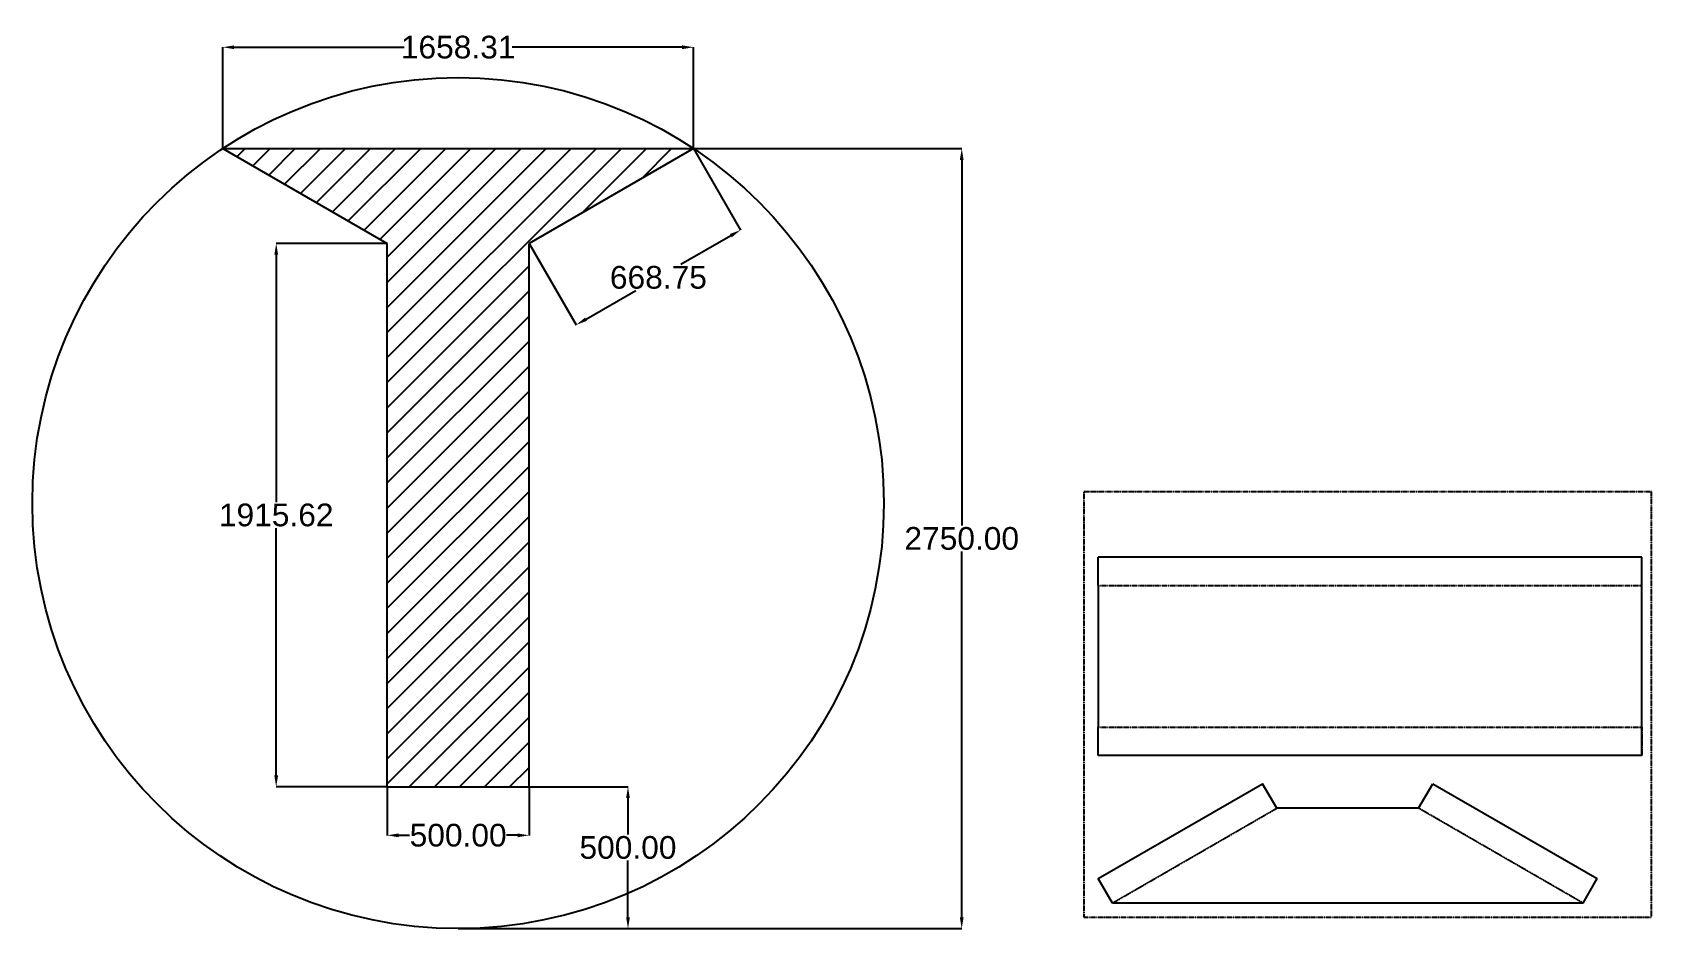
# Model space of a CAD drawing. Header units: millimetres. Extents: x 2690 to 8395, y 1401 to 4560.
import ezdxf

# ---------------------------------------------------------------- set-up
doc = ezdxf.new("R2010")
doc.units = ezdxf.units.MM
doc.header["$MEASUREMENT"] = 0
doc.linetypes.add('CENTER2', pattern=[1.125, 0.75, -0.125, 0.125, -0.125])
doc.layers.add('centerline', color=125, linetype='CENTER2')
doc.styles.get("Standard").update_dxf_attribs({"font": 'arial.ttf'})
doc.dimstyles.new('Dims', dxfattribs={"dimtxt": 80, "dimasz": 40, "dimexe": 0.18, "dimexo": 0.0625, "dimgap": 5, "dimtad": 0, "dimtih": 1, "dimtoh": 1, "dimzin": 0, "dimdsep": 46, "dimtxsty": 'Standard', "dimcen": 10, "dimclrd": 256, "dimclrt": 256, "dimadec": 0, "dimazin": 0, "dimtfac": 1, "dimtofl": 0, "dimtmove": 0, "dimatfit": 3, "dimfxl": 1, "dimtolj": 1, "dimtzin": 0, "dimlwd": -1, "dimarcsym": 0})

# ---------------------------------------------------------------- blocks, each defined once
blk = doc.blocks.new('*D19')
at = {"color": 0, "lineweight": -2, "transparency": 16777216}
for p, q in [((3360.8, 4151), (3360.8, 4508)), ((5019.1, 4151), (5019.1, 4508))]:
    blk.add_line(p, q, dxfattribs=at)
at = {"transparency": 16777216}
for p, q in [((3400.8, 4507.8), (3999.3, 4507.8)), ((4979.1, 4507.8), (4380.6, 4507.8))]:
    blk.add_line(p, q, dxfattribs=at)
for points in [[(3400.8, 4514.5), (3400.8, 4501.1), (3360.8, 4507.8)], [(4979.1, 4514.5), (4979.1, 4501.1), (5019.1, 4507.8)]]:
    blk.add_solid(points, dxfattribs=at)
at = {"layer": 'Defpoints', "color": 0, "transparency": 16777216}
for p in [(5019.1, 4507.8), (3360.8, 4150.9), (5019.1, 4150.9)]:
    blk.add_point(p, dxfattribs=at)
at = {"transparency": 16777216, "insert": (4190, 4507.8), "char_height": 80, "attachment_point": 5}
blk.add_mtext('\\A1;1658.31', dxfattribs=at)
blk = doc.blocks.new('*D20')
at = {"color": 0, "lineweight": -2, "transparency": 16777216}
for p, q in [((5019.2, 4150.9), (5185.2, 3863.4)), ((4440, 3816.5), (4606, 3529))]:
    blk.add_line(p, q, dxfattribs=at)
at = {"transparency": 16777216}
for p, q in [((5150.4, 3843.5), (4974.9, 3742.2)), ((4640.6, 3549.1), (4816.1, 3650.5))]:
    blk.add_line(p, q, dxfattribs=at)
for points in [[(5147.1, 3849.3), (5153.8, 3837.7), (5185.1, 3863.5)], [(4637.2, 3554.9), (4643.9, 3543.4), (4605.9, 3529.1)]]:
    blk.add_solid(points, dxfattribs=at)
at = {"layer": 'Defpoints', "color": 0, "transparency": 16777216}
for p in [(5019.1, 4150.9), (4440, 3816.5), (4605.9, 3529.1)]:
    blk.add_point(p, dxfattribs=at)
at = {"transparency": 16777216, "insert": (4895.5, 3696.3), "char_height": 80, "attachment_point": 5}
blk.add_mtext('\\A1;668.75', dxfattribs=at)
blk = doc.blocks.new('*D21')
at = {"color": 0, "lineweight": -2, "transparency": 16777216}
for p, q in [((3939.9, 3816.5), (3548.8, 3816.5)), ((3939.9, 1900.9), (3548.8, 1900.9))]:
    blk.add_line(p, q, dxfattribs=at)
at = {"transparency": 16777216}
for p, q in [((3549, 3776.5), (3549, 2904.6)), ((3549, 1940.9), (3549, 2812.9))]:
    blk.add_line(p, q, dxfattribs=at)
for points in [[(3542.4, 3776.5), (3555.7, 3776.5), (3549, 3816.5)], [(3542.4, 1940.9), (3555.7, 1940.9), (3549, 1900.9)]]:
    blk.add_solid(points, dxfattribs=at)
at = {"layer": 'Defpoints', "color": 0, "transparency": 16777216}
for p in [(3549, 3816.5), (3940, 3816.5), (3940, 1900.9)]:
    blk.add_point(p, dxfattribs=at)
at = {"transparency": 16777216, "insert": (3549, 2858.7), "char_height": 80, "attachment_point": 5}
blk.add_mtext('\\A1;1915.62', dxfattribs=at)
blk = doc.blocks.new('*D22')
at = {"color": 0, "lineweight": -2, "transparency": 16777216}
for p, q in [((3940, 1900.8), (3940, 1729.6)), ((4440, 1900.8), (4440, 1729.6))]:
    blk.add_line(p, q, dxfattribs=at)
at = {"transparency": 16777216}
for p, q in [((3980, 1729.8), (4019.1, 1729.8)), ((4400, 1729.8), (4360.9, 1729.8))]:
    blk.add_line(p, q, dxfattribs=at)
for points in [[(3980, 1736.4), (3980, 1723.1), (3940, 1729.8)], [(4400, 1736.4), (4400, 1723.1), (4440, 1729.8)]]:
    blk.add_solid(points, dxfattribs=at)
at = {"layer": 'Defpoints', "color": 0, "transparency": 16777216}
for p in [(3940, 1900.9), (4440, 1900.9), (4440, 1729.8)]:
    blk.add_point(p, dxfattribs=at)
at = {"transparency": 16777216, "insert": (4190, 1729.8), "char_height": 80, "attachment_point": 5}
blk.add_mtext('\\A1;500.00', dxfattribs=at)
blk = doc.blocks.new('*D17')
at = {"color": 0, "lineweight": -2, "transparency": 16777216}
for p, q in [((5019.2, 4150.9), (5964.5, 4150.9)), ((4190.1, 1400.9), (5964.5, 1400.9))]:
    blk.add_line(p, q, dxfattribs=at)
at = {"transparency": 16777216}
for p, q in [((5964.3, 4110.9), (5964.3, 2821.8)), ((5964.3, 1440.9), (5964.3, 2730.1))]:
    blk.add_line(p, q, dxfattribs=at)
for points in [[(5957.6, 4110.9), (5970.9, 4110.9), (5964.3, 4150.9)], [(5957.6, 1440.9), (5970.9, 1440.9), (5964.3, 1400.9)]]:
    blk.add_solid(points, dxfattribs=at)
at = {"layer": 'Defpoints', "color": 0, "transparency": 16777216}
for p in [(5019.1, 4150.9), (4190, 1400.9), (5964.3, 1400.9)]:
    blk.add_point(p, dxfattribs=at)
at = {"transparency": 16777216, "insert": (5964.3, 2775.9), "char_height": 80, "attachment_point": 5}
blk.add_mtext('\\A1;2750.00', dxfattribs=at)
blk = doc.blocks.new('*D18')
at = {"color": 0, "lineweight": -2, "transparency": 16777216}
for p, q in [((4440.1, 1900.9), (4788.6, 1900.9)), ((4788.5, 1400.9), (4788.6, 1400.9))]:
    blk.add_line(p, q, dxfattribs=at)
at = {"transparency": 16777216}
for p, q in [((4788.4, 1860.9), (4788.4, 1732.4)), ((4788.4, 1440.9), (4788.4, 1640.7))]:
    blk.add_line(p, q, dxfattribs=at)
for points in [[(4781.8, 1860.9), (4795.1, 1860.9), (4788.4, 1900.9)], [(4781.8, 1440.9), (4795.1, 1440.9), (4788.4, 1400.9)]]:
    blk.add_solid(points, dxfattribs=at)
at = {"layer": 'Defpoints', "color": 0, "transparency": 16777216}
for p in [(4440, 1900.9), (4788.4, 1400.9), (4788.4, 1400.9)]:
    blk.add_point(p, dxfattribs=at)
at = {"transparency": 16777216, "insert": (4788.4, 1686.6), "char_height": 80, "attachment_point": 5}
blk.add_mtext('\\A1;500.00', dxfattribs=at)

msp = doc.modelspace()

# ---------------------------------------------------------------- hatches: boundary and pattern name
at = {"layer": 'centerline'}
h = msp.add_hatch(dxfattribs=at)
h.set_pattern_fill('ANSI31', color=256, scale=500)
h.set_pattern_definition([(45, (2212.717, -2114.025), (-44.1942, 44.1942), [])])
h.paths.add_polyline_path([(4439.991, 3816.53), (5019.147, 4150.906), (3360.835, 4150.906), (3939.991, 3816.53), (3939.991, 1900.906), (4439.991, 1900.906)])

# ---------------------------------------------------------------- linework, layer by layer
for p, q in [((3360.835, 4150.906), (3939.991, 3816.53)), ((3360.835, 4150.906), (5019.147, 4150.906)), ((5019.147, 4150.906), (4439.991, 3816.53)), ((3939.991, 1900.906), (3939.991, 3816.53)), ((4439.991, 1900.906), (4439.991, 3816.53)), ((8360.528, 2710.667), (6444.904, 2710.667)), ((6444.904, 2610.667), (6444.904, 2710.667)), ((8360.528, 2010.667), (8360.528, 2710.667)), ((6444.904, 2610.667), (6444.904, 2110.667)), ((6444.904, 2010.667), (6444.904, 2110.667)), ((8360.528, 2010.667), (6444.904, 2010.667)), ((3939.991, 1900.906), (4439.991, 1900.906)), ((6444.904, 1577.509), (7024.06, 1911.885)), ((7074.06, 1825.282), (7024.06, 1911.885)), ((7574.06, 1825.282), (7624.06, 1911.885)), ((7624.06, 1911.885), (8203.217, 1577.509)), ((7574.06, 1825.282), (7074.06, 1825.282)), ((6494.904, 1490.906), (6444.904, 1577.509)), ((8153.217, 1490.906), (8203.217, 1577.509)), ((8153.217, 1490.906), (6494.904, 1490.906))]:
    msp.add_line(p, q)
msp.add_circle((4189.991, 2900.906), 1500)
for p, q in [((8360.528, 2610.667), (8360.528, 2710.667)), ((6444.904, 2610.667), (8360.528, 2610.667)), ((6444.904, 2110.667), (8360.528, 2110.667)), ((8360.528, 2110.667), (8360.528, 2010.667)), ((6494.904, 1490.906), (7074.06, 1825.282)), ((8153.217, 1490.906), (7574.06, 1825.282))]:
    msp.add_line(p, q, dxfattribs=at)
msp.add_lwpolyline([(6394.904, 1440.906), (8394.904, 1440.906), (8394.904, 2940.906), (6394.904, 2940.906)], close=True, dxfattribs=at)

# ---------------------------------------------------------------- dimensions: what is measured, and where the dimension line sits
for base, p1, p2, picture, middle in [((5019.147, 4507.789), (3360.835, 4150.906), (5019.147, 4150.906), '*D19', (4189.991, 4507.789)), ((4439.991, 1729.752), (3939.991, 1900.906), (4439.991, 1900.906), '*D22', (4189.991, 1729.752))]:
    dim = msp.add_linear_dim(base=base, p1=p1, p2=p2, dimstyle='Dims')
    dim.commit()
    dim.dimension.update_dxf_attribs({"geometry": picture, "text_midpoint": middle})
dim = msp.add_linear_dim(base=(5964.281, 1400.906), p1=(5019.147, 4150.906), p2=(4189.991, 1400.906), angle=90, dimstyle='Dims')
dim.commit()
dim.dimension.update_dxf_attribs({"geometry": '*D17', "text_midpoint": (5964.281, 2775.906)})
dim = msp.add_aligned_dim(p1=(5019.147, 4150.906), p2=(4439.991, 3816.53), distance=331.857, dimstyle='Dims')
dim.commit()
dim.dimension.update_dxf_attribs({"geometry": '*D20', "text_midpoint": (4895.497, 3696.322)})
for base, p1, p2, picture, middle in [((3549.022, 3816.53), (3939.991, 1900.906), (3939.991, 3816.53), '*D21', (3549.022, 2858.718)), ((4788.437, 1400.906), (4439.991, 1900.906), (4788.437, 1400.906), '*D18', (4788.437, 1686.562))]:
    dim = msp.add_linear_dim(base=base, p1=p1, p2=p2, angle=90, dimstyle='Dims')
    dim.commit()
    dim.dimension.update_dxf_attribs({"geometry": picture, "text_midpoint": middle, "dimtype": 160})

doc.saveas('drawing.dxf')
